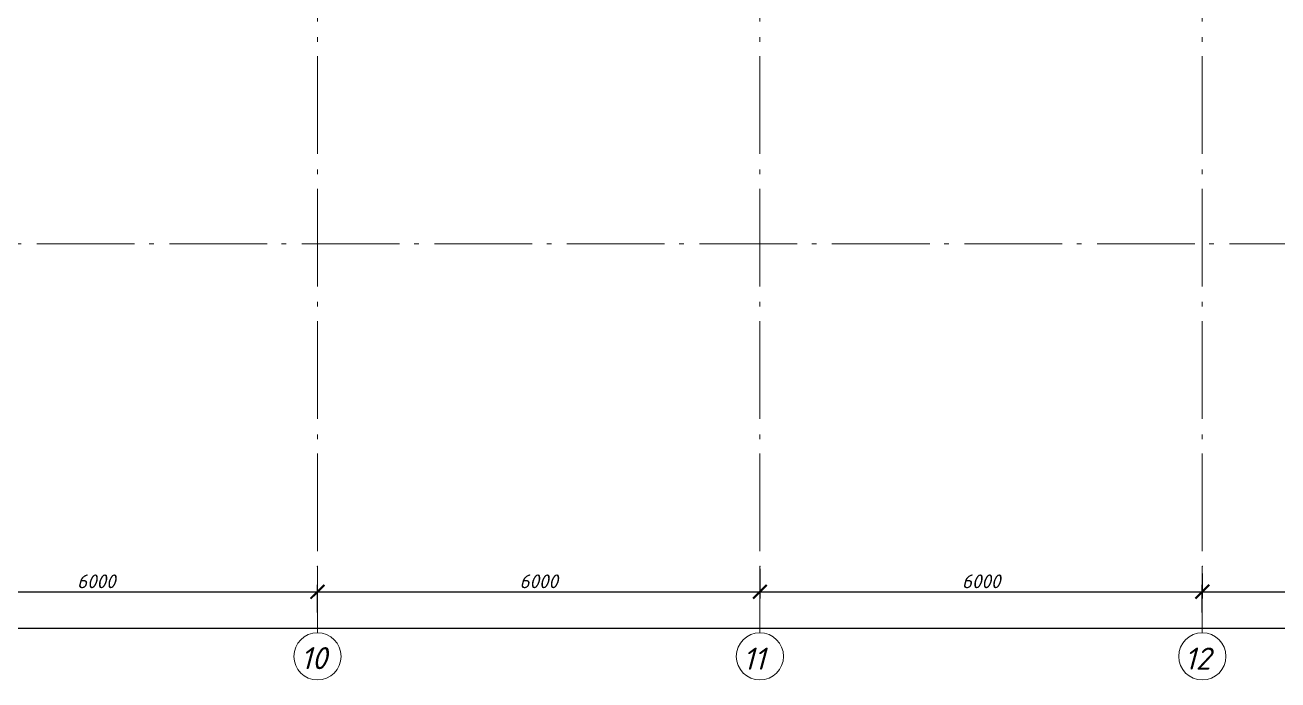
# Model space of a CAD drawing. Header units: millimetres. Extents: x -82276 to 69119, y 30132 to 86759.
# Drawn here: x -3087 to 13905, y 51538 to 60424 of the extents above; entities that cross this region are included whole.
import ezdxf
from ezdxf.enums import TextEntityAlignment as Align

# ---------------------------------------------------------------- set-up
doc = ezdxf.new("R2010")
doc.units = ezdxf.units.MM
doc.header["$MEASUREMENT"] = 0
doc.linetypes.add('Double Dashed', pattern=[1797.222233, 1325, -211.666656, 63.333344, -197.222233])
doc.layers.get('0').update_dxf_attribs({"lineweight": 5})
doc.layers.add('оси', color=7, linetype='Continuous')
for name, color, linetype, lineweight in [('оси_Ном._пера__96', 7, 'Continuous', 5), ('оси_Ном._пера__97', 7, 'Continuous', 5), ('размеры', 7, 'Continuous', 5)]:
    doc.layers.add(name, color=color, linetype=linetype, lineweight=lineweight)
doc.styles.get("Standard").update_dxf_attribs({"font": 'isocpeui.ttf'})
doc.styles.add('STEP PR', font='isocpeui.ttf')
doc.styles.add('СГЕНЕРИР_СТИЛЬ_2', font='gost_2_304-81_type.ttf')
doc.dimstyles.new('SPDS', dxfattribs={"dimscale": 50, "dimtxt": 2.5, "dimasz": 2.5, "dimexe": 1.25, "dimexo": 0.625, "dimtad": 1, "dimdec": 0, "dimrnd": 0.001, "dimtxsty": 'STEP PR', "dimblk": 'ARCHTICK', "dimcen": 2.5, "dimdle": 2, "dimclrd": 256, "dimclre": 256, "dimclrt": 7, "dimadec": 0, "dimazin": 2, "dimtfac": 0.75, "dimtdec": 0, "dimtmove": 1, "dimatfit": 3, "dimfxl": 1, "dimtolj": 1, "dimarcsym": 1})

# ---------------------------------------------------------------- blocks, each defined once
blk = doc.blocks.new('_ArchTick')
at = {"color": 0, "linetype": 'ByBlock', "const_width": 0.15}
blk.add_lwpolyline([(-0.5, -0.5), (0.5, 0.5)], dxfattribs=at)
blk = doc.blocks.new('*D15')
at = {"layer": 'Defpoints', "color": 0, "transparency": 16777216}
for p in [(-45271, 53288), (22379, 52484), (22379, 52239)]:
    blk.add_point(p, dxfattribs=at)
at = {"layer": 'размеры', "lineweight": -2, "transparency": 16777216}
for p, q in [((-45271, 53241), (-45271, 52145)), ((22379, 52437), (22379, 52145)), ((-45421, 52239), (22529, 52239))]:
    blk.add_line(p, q, dxfattribs=at)
at = {"layer": 'размеры', "lineweight": -2, "transparency": 16777216, "xscale": 187.5, "yscale": 187.5, "zscale": 187.5, "rotation": 180}
blk.add_blockref('_ArchTick', (-45271, 52239), dxfattribs=at)
at = {"layer": 'размеры', "lineweight": -2, "transparency": 16777216, "xscale": 187.5, "yscale": 187.5, "zscale": 187.5}
blk.add_blockref('_ArchTick', (22379, 52239), dxfattribs=at)
at = {"layer": 'размеры', "color": 7, "transparency": 16777216, "insert": (-11925, 52381), "char_height": 187.5, "attachment_point": 5, "style": 'STEP PR'}
blk.add_mtext('\\A1;67650', dxfattribs=at)
blk = doc.blocks.new('*D25')
at = {"layer": 'Defpoints', "color": 0, "transparency": 16777216}
for p in [(879, 52735), (-5121, 52404), (879, 52404)]:
    blk.add_point(p, dxfattribs=at)
at = {"layer": 'размеры', "lineweight": -2, "transparency": 16777216}
for p, q in [((-5271, 52735), (1029, 52735)), ((-5121, 52451), (-5121, 52829)), ((879, 52451), (879, 52829))]:
    blk.add_line(p, q, dxfattribs=at)
at = {"layer": 'размеры', "lineweight": -2, "transparency": 16777216, "xscale": 187.5, "yscale": 187.5, "zscale": 187.5, "rotation": 180}
blk.add_blockref('_ArchTick', (-5121, 52735), dxfattribs=at)
at = {"layer": 'размеры', "lineweight": -2, "transparency": 16777216, "xscale": 187.5, "yscale": 187.5, "zscale": 187.5}
blk.add_blockref('_ArchTick', (879, 52735), dxfattribs=at)
at = {"layer": 'размеры', "color": 7, "transparency": 16777216, "insert": (-2121, 52876), "char_height": 187.5, "attachment_point": 5, "style": 'STEP PR'}
blk.add_mtext('\\A1;6000', dxfattribs=at)
blk = doc.blocks.new('*D26')
at = {"layer": 'Defpoints', "color": 0, "transparency": 16777216}
for p in [(6879, 53011), (6879, 52735), (879, 52484)]:
    blk.add_point(p, dxfattribs=at)
at = {"layer": 'размеры', "lineweight": -2, "transparency": 16777216}
for p, q in [((6879, 52964), (6879, 52641)), ((729, 52735), (7029, 52735)), ((879, 52531), (879, 52829))]:
    blk.add_line(p, q, dxfattribs=at)
at = {"layer": 'размеры', "lineweight": -2, "transparency": 16777216, "xscale": 187.5, "yscale": 187.5, "zscale": 187.5, "rotation": 180}
blk.add_blockref('_ArchTick', (879, 52735), dxfattribs=at)
at = {"layer": 'размеры', "lineweight": -2, "transparency": 16777216, "xscale": 187.5, "yscale": 187.5, "zscale": 187.5}
blk.add_blockref('_ArchTick', (6879, 52735), dxfattribs=at)
at = {"layer": 'размеры', "color": 7, "transparency": 16777216, "insert": (3879, 52876), "char_height": 187.5, "attachment_point": 5, "style": 'STEP PR'}
blk.add_mtext('\\A1;6000', dxfattribs=at)
blk = doc.blocks.new('*D27')
at = {"layer": 'Defpoints', "color": 0, "transparency": 16777216}
for p in [(6879, 53091), (12879, 53030), (12879, 52735)]:
    blk.add_point(p, dxfattribs=at)
at = {"layer": 'размеры', "lineweight": -2, "transparency": 16777216}
for p, q in [((6879, 53044), (6879, 52641)), ((12879, 52983), (12879, 52641)), ((6729, 52735), (13029, 52735))]:
    blk.add_line(p, q, dxfattribs=at)
at = {"layer": 'размеры', "lineweight": -2, "transparency": 16777216, "xscale": 187.5, "yscale": 187.5, "zscale": 187.5, "rotation": 180}
blk.add_blockref('_ArchTick', (6879, 52735), dxfattribs=at)
at = {"layer": 'размеры', "lineweight": -2, "transparency": 16777216, "xscale": 187.5, "yscale": 187.5, "zscale": 187.5}
blk.add_blockref('_ArchTick', (12879, 52735), dxfattribs=at)
at = {"layer": 'размеры', "color": 7, "transparency": 16777216, "insert": (9879, 52876), "char_height": 187.5, "attachment_point": 5, "style": 'STEP PR'}
blk.add_mtext('\\A1;6000', dxfattribs=at)
blk = doc.blocks.new('*D28')
at = {"layer": 'Defpoints', "color": 0, "transparency": 16777216}
for p in [(16379, 52735), (12879, 52404), (16379, 52484)]:
    blk.add_point(p, dxfattribs=at)
at = {"layer": 'размеры', "lineweight": -2, "transparency": 16777216}
for p, q in [((12729, 52735), (16529, 52735)), ((12879, 52451), (12879, 52829)), ((16379, 52531), (16379, 52829))]:
    blk.add_line(p, q, dxfattribs=at)
at = {"layer": 'размеры', "lineweight": -2, "transparency": 16777216, "xscale": 187.5, "yscale": 187.5, "zscale": 187.5, "rotation": 180}
blk.add_blockref('_ArchTick', (12879, 52735), dxfattribs=at)
at = {"layer": 'размеры', "lineweight": -2, "transparency": 16777216, "xscale": 187.5, "yscale": 187.5, "zscale": 187.5}
blk.add_blockref('_ArchTick', (16379, 52735), dxfattribs=at)
at = {"layer": 'размеры', "color": 7, "transparency": 16777216, "insert": (14634, 52876), "char_height": 187.5, "attachment_point": 5, "style": 'STEP PR'}
blk.add_mtext('\\A1;3500', dxfattribs=at)
blk = doc.blocks.new('Стандартный маркер сетки_17')
at = {"layer": 'оси_Ном._пера__96', "linetype": 'Double Dashed'}
for p, q in [((900, 0), (0, 0)), ((900, 0), (20403, 0)), ((20403, 0), (21303, 0))]:
    blk.add_line(p, q, dxfattribs=at)
blk.add_point((20403, 0), dxfattribs=at)
blk.add_point((20403, 0), dxfattribs=at)
at = {"layer": 'оси_Ном._пера__97', "linetype": 'Continuous'}
blk.add_circle((21623, 0), 320, dxfattribs=at)
at = {"layer": 'оси_Ном._пера__96', "style": 'СГЕНЕРИР_СТИЛЬ_2'}
blk.add_attdef('AC_MarkerText_1', text='', height=350, rotation=90, dxfattribs=at).set_placement((21973, -122), align=Align.BOTTOM_LEFT)

msp = doc.modelspace()

# ---------------------------------------------------------------- linework, layer by layer
at = {"layer": 'оси_Ном._пера__96', "linetype": 'Double Dashed'}
msp.add_line((25356.7, 57455.7), (-47112.2, 57455.7), dxfattribs=at)

# ---------------------------------------------------------------- block references
at = {"layer": 'оси', "color": 251, "lineweight": 5}
ref = msp.add_blockref('Стандартный маркер сетки_17', (879, 73481.1), dxfattribs=dict(at, zscale=1000, rotation=270))
ref.add_attrib('AC_MarkerText_1', '10', dxfattribs={"color": 7, "linetype": 'Continuous', "lineweight": 13, "height": 300, "rotation": 360}).set_placement((651.6, 51593.6), align=Align.BOTTOM_LEFT)
ref = msp.add_blockref('Стандартный маркер сетки_17', (6879, 73481.1), dxfattribs=dict(at, zscale=1000, rotation=270))
ref.add_attrib('AC_MarkerText_1', '11', dxfattribs={"color": 7, "linetype": 'Continuous', "lineweight": 13, "height": 300, "rotation": 360}).set_placement((6650.3, 51586.6), align=Align.BOTTOM_LEFT)
ref = msp.add_blockref('Стандартный маркер сетки_17', (12879, 73481.1), dxfattribs=dict(at, zscale=1000, rotation=270))
ref.add_attrib('AC_MarkerText_1', '12', dxfattribs={"color": 7, "linetype": 'Continuous', "lineweight": 13, "height": 300, "rotation": 360}).set_placement((12638.1, 51587.8), align=Align.BOTTOM_LEFT)

# ---------------------------------------------------------------- dimensions: what is measured, and where the dimension line sits
at = {"layer": 'размеры'}
for base, p1, p2, override, picture, middle in [((22379, 52239.2), (-45271, 53288), (22379, 52483.7), {"dimscale": 75}, '*D15', (-11924.9, 52239.2)), ((12879, 52735.2), (6879, 53090.5), (12879, 53029.7), {"dimscale": 75, "dimtxsty": 'STEP PR'}, '*D27', (9879, 52735.2)), ((879, 52735.2), (-5121, 52403.7), (879, 52403.7), {"dimscale": 75, "dimtxsty": 'STEP PR'}, '*D25', (-2121, 52735.2)), ((6879, 52735.2), (879, 52483.7), (6879, 53010.5), {"dimscale": 75, "dimtxsty": 'STEP PR'}, '*D26', (3879, 52735.2)), ((16379, 52735.2), (12879, 52403.7), (16379, 52483.7), {"dimscale": 75, "dimtxsty": 'STEP PR'}, '*D28', (14633.7, 52735.2))]:
    dim = msp.add_linear_dim(base=base, p1=p1, p2=p2, dimstyle='SPDS', override=override, dxfattribs=at)
    dim.commit()
    dim.dimension.update_dxf_attribs({"geometry": picture, "text_midpoint": middle, "dimtype": 160})

doc.saveas('drawing.dxf')
